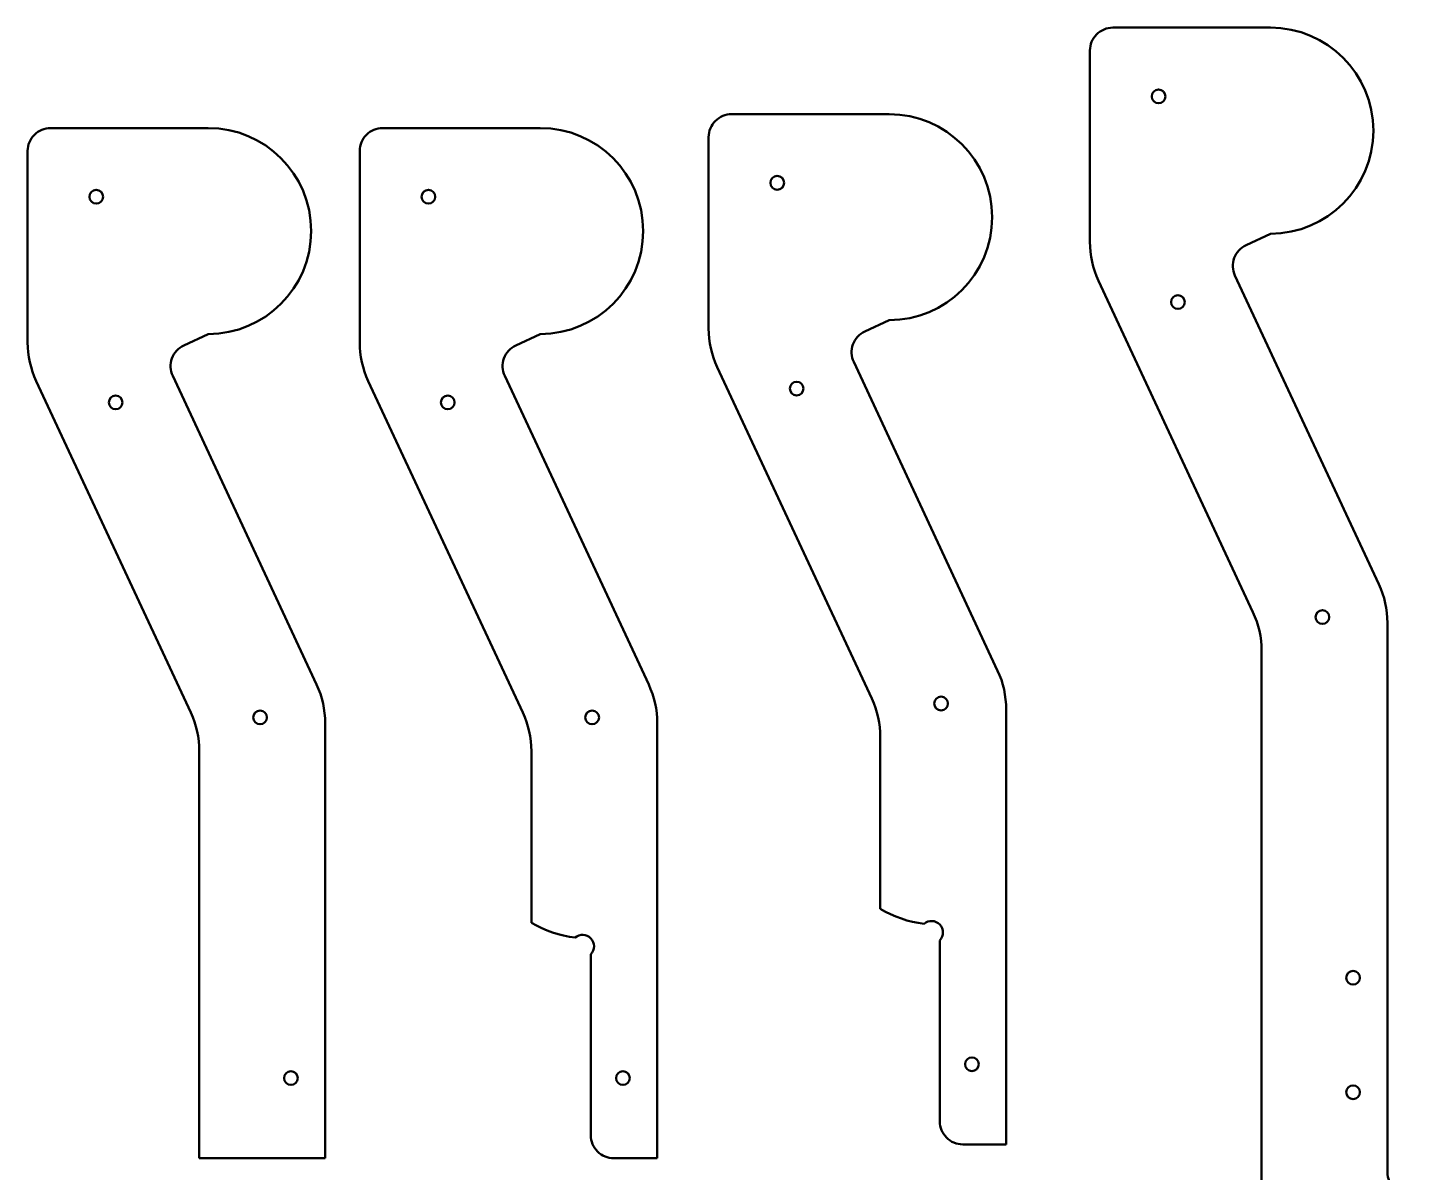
# Model space of a CAD drawing. Header units: millimetres. Extents: x -4457 to 5436, y 521 to 6420.
# Drawn here: x 1606 to 2210, y 1606 to 2106 of the extents above; entities that cross this region are included whole.
import ezdxf

# ---------------------------------------------------------------- set-up
doc = ezdxf.new("R2010")
doc.units = ezdxf.units.MM
doc.header["$MEASUREMENT"] = 0
doc.layers.add('layer 1', color=7, linetype='Continuous')

msp = doc.modelspace()

# ---------------------------------------------------------------- linework, layer by layer
at = {"layer": 'layer 1', "lineweight": 50}
for points, knots in [([(2079.8276, 2106.332), (2077.1754, 2106.332), (2074.6319, 2105.2784), (2072.7565, 2103.403), (2072.7565, 2103.403), (2070.8812, 2101.5277), (2069.8276, 2098.9841), (2069.8276, 2096.332)], [0, 0, 0, 0, 0.33333333, 0.33333333, 0.33333333, 0.33333333, 1, 1, 1, 1]), ([(2148.6838, 2016.332), (2173.5366, 2016.332), (2193.6837, 2036.4791), (2193.6838, 2061.3318), (2193.6838, 2061.3318), (2193.6839, 2086.1846), (2173.5368, 2106.3318), (2148.684, 2106.332)], [0, 0, 0, 0, 0.33333333, 0.33333333, 0.33333333, 0.33333333, 1, 1, 1, 1]), ([(2102.8276, 2076.332), (2102.8276, 2077.9888), (2101.4844, 2079.332), (2099.8276, 2079.332), (2099.8276, 2079.332), (2098.1707, 2079.332), (2096.8276, 2077.9888), (2096.8276, 2076.332), (2096.8276, 2076.332), (2096.8276, 2074.6751), (2098.1707, 2073.332), (2099.8276, 2073.332), (2099.8276, 2073.332), (2101.4844, 2073.3319), (2102.8276, 2074.6751), (2102.8276, 2076.3319)], [0, 0, 0, 0, 0.2, 0.2, 0.2, 0.2, 0.4, 0.4, 0.4, 0.4, 0.6, 0.6, 0.6, 0.6, 1, 1, 1, 1]), ([(1913.2632, 2068.5509), (1910.611, 2068.5509), (1908.0674, 2067.4974), (1906.1921, 2065.622), (1906.1921, 2065.622), (1904.3167, 2063.7466), (1903.2632, 2061.2031), (1903.2632, 2058.5509)], [0, 0, 0, 0, 0.33333333, 0.33333333, 0.33333333, 0.33333333, 1, 1, 1, 1]), ([(1982.1194, 1978.5509), (2006.9721, 1978.5509), (2027.1193, 1998.698), (2027.1194, 2023.5508), (2027.1194, 2023.5508), (2027.1194, 2048.4036), (2006.9724, 2068.5508), (1982.1196, 2068.5509)], [0, 0, 0, 0, 0.33333333, 0.33333333, 0.33333333, 0.33333333, 1, 1, 1, 1]), ([(1615.7408, 2062.4973), (1613.0886, 2062.4973), (1610.5451, 2061.4437), (1608.6697, 2059.5684), (1608.6697, 2059.5684), (1606.7943, 2057.693), (1605.7408, 2055.1495), (1605.7408, 2052.4973)], [0, 0, 0, 0, 0.33333333, 0.33333333, 0.33333333, 0.33333333, 1, 1, 1, 1]), ([(1684.597, 1972.4973), (1709.4498, 1972.4973), (1729.5969, 1992.6444), (1729.597, 2017.4972), (1729.597, 2017.4972), (1729.5971, 2042.3499), (1709.45, 2062.4972), (1684.5972, 2062.4973)], [0, 0, 0, 0, 0.33333333, 0.33333333, 0.33333333, 0.33333333, 1, 1, 1, 1]), ([(1760.8066, 2062.4973), (1758.1545, 2062.4973), (1755.6109, 2061.4437), (1753.7356, 2059.5684), (1753.7356, 2059.5684), (1751.8602, 2057.693), (1750.8066, 2055.1495), (1750.8066, 2052.4973)], [0, 0, 0, 0, 0.33333333, 0.33333333, 0.33333333, 0.33333333, 1, 1, 1, 1]), ([(1829.6629, 1972.4973), (1854.5156, 1972.4973), (1874.6628, 1992.6444), (1874.6629, 2017.4972), (1874.6629, 2017.4972), (1874.6629, 2042.3499), (1854.5159, 2062.4972), (1829.6631, 2062.4973)], [0, 0, 0, 0, 0.33333333, 0.33333333, 0.33333333, 0.33333333, 1, 1, 1, 1]), ([(1936.2632, 2038.5509), (1936.2632, 2040.2078), (1934.92, 2041.5509), (1933.2632, 2041.5509), (1933.2632, 2041.5509), (1931.6063, 2041.5509), (1930.2632, 2040.2078), (1930.2632, 2038.5509), (1930.2632, 2038.5509), (1930.2631, 2036.8941), (1931.6063, 2035.5509), (1933.2631, 2035.5509), (1933.2631, 2035.5509), (1934.92, 2035.5509), (1936.2631, 2036.8941), (1936.2632, 2038.5509)], [0, 0, 0, 0, 0.2, 0.2, 0.2, 0.2, 0.4, 0.4, 0.4, 0.4, 0.6, 0.6, 0.6, 0.6, 1, 1, 1, 1]), ([(1638.7408, 2032.4973), (1638.7408, 2034.1541), (1637.3976, 2035.4973), (1635.7408, 2035.4973), (1635.7408, 2035.4973), (1634.0839, 2035.4973), (1632.7408, 2034.1542), (1632.7408, 2032.4973), (1632.7408, 2032.4973), (1632.7408, 2030.8405), (1634.0839, 2029.4973), (1635.7408, 2029.4973), (1635.7408, 2029.4973), (1637.3976, 2029.4973), (1638.7408, 2030.8404), (1638.7408, 2032.4973)], [0, 0, 0, 0, 0.2, 0.2, 0.2, 0.2, 0.4, 0.4, 0.4, 0.4, 0.6, 0.6, 0.6, 0.6, 1, 1, 1, 1]), ([(1783.8066, 2032.4973), (1783.8066, 2034.1541), (1782.4635, 2035.4973), (1780.8067, 2035.4973), (1780.8067, 2035.4973), (1779.1498, 2035.4973), (1777.8067, 2034.1542), (1777.8066, 2032.4973), (1777.8066, 2032.4973), (1777.8066, 2030.8405), (1779.1498, 2029.4973), (1780.8066, 2029.4973), (1780.8066, 2029.4973), (1782.4635, 2029.4973), (1783.8066, 2030.8404), (1783.8066, 2032.4973)], [0, 0, 0, 0, 0.2, 0.2, 0.2, 0.2, 0.4, 0.4, 0.4, 0.4, 0.6, 0.6, 0.6, 0.6, 1, 1, 1, 1]), ([(2138.0388, 2011.3681), (2135.6352, 2010.2473), (2133.7752, 2008.2175), (2132.8681, 2005.7253), (2132.8681, 2005.7253), (2131.961, 2003.233), (2132.0811, 2000.4825), (2133.202, 1998.0789)], [0, 0, 0, 0, 0.33333333, 0.33333333, 0.33333333, 0.33333333, 1, 1, 1, 1]), ([(2111.2785, 1986.4569), (2111.2785, 1988.1137), (2109.9353, 1989.4569), (2108.2785, 1989.4569), (2108.2785, 1989.4569), (2106.6216, 1989.4569), (2105.2785, 1988.1137), (2105.2785, 1986.4569), (2105.2785, 1986.4569), (2105.2785, 1984.8), (2106.6216, 1983.4569), (2108.2785, 1983.4569), (2108.2785, 1983.4569), (2109.9353, 1983.4569), (2111.2785, 1984.8), (2111.2785, 1986.4569)], [0, 0, 0, 0, 0.2, 0.2, 0.2, 0.2, 0.4, 0.4, 0.4, 0.4, 0.6, 0.6, 0.6, 0.6, 1, 1, 1, 1]), ([(1971.4744, 1973.5871), (1969.0707, 1972.4663), (1967.2108, 1970.4365), (1966.3037, 1967.9442), (1966.3037, 1967.9442), (1965.3966, 1965.452), (1965.5167, 1962.7015), (1966.6375, 1960.2979)], [0, 0, 0, 0, 0.33333333, 0.33333333, 0.33333333, 0.33333333, 1, 1, 1, 1]), ([(1673.952, 1967.5335), (1671.5484, 1966.4126), (1669.6884, 1964.3828), (1668.7813, 1961.8906), (1668.7813, 1961.8906), (1667.8742, 1959.3984), (1667.9943, 1956.6479), (1669.1151, 1954.2442)], [0, 0, 0, 0, 0.33333333, 0.33333333, 0.33333333, 0.33333333, 1, 1, 1, 1]), ([(1819.0179, 1967.5335), (1816.6142, 1966.4126), (1814.7543, 1964.3828), (1813.8472, 1961.8906), (1813.8472, 1961.8906), (1812.9401, 1959.3984), (1813.0602, 1956.6479), (1814.181, 1954.2442)], [0, 0, 0, 0, 0.33333333, 0.33333333, 0.33333333, 0.33333333, 1, 1, 1, 1]), ([(1944.7141, 1948.6758), (1944.7141, 1950.3327), (1943.3709, 1951.6758), (1941.7141, 1951.6758), (1941.7141, 1951.6758), (1940.0572, 1951.6759), (1938.7141, 1950.3327), (1938.7141, 1948.6759), (1938.7141, 1948.6759), (1938.714, 1947.019), (1940.0572, 1945.6759), (1941.714, 1945.6758), (1941.714, 1945.6758), (1943.3709, 1945.6758), (1944.714, 1947.019), (1944.7141, 1948.6758)], [0, 0, 0, 0, 0.2, 0.2, 0.2, 0.2, 0.4, 0.4, 0.4, 0.4, 0.6, 0.6, 0.6, 0.6, 1, 1, 1, 1]), ([(1647.1917, 1942.6222), (1647.1917, 1944.2791), (1645.8485, 1945.6222), (1644.1917, 1945.6222), (1644.1917, 1945.6222), (1642.5348, 1945.6222), (1641.1917, 1944.2791), (1641.1917, 1942.6222), (1641.1917, 1942.6222), (1641.1917, 1940.9654), (1642.5348, 1939.6222), (1644.1917, 1939.6222), (1644.1917, 1939.6222), (1645.8485, 1939.6222), (1647.1917, 1940.9653), (1647.1917, 1942.6222)], [0, 0, 0, 0, 0.2, 0.2, 0.2, 0.2, 0.4, 0.4, 0.4, 0.4, 0.6, 0.6, 0.6, 0.6, 1, 1, 1, 1]), ([(1792.2575, 1942.6222), (1792.2575, 1944.2791), (1790.9144, 1945.6222), (1789.2576, 1945.6222), (1789.2576, 1945.6222), (1787.6007, 1945.6222), (1786.2576, 1944.2791), (1786.2575, 1942.6222), (1786.2575, 1942.6222), (1786.2575, 1940.9654), (1787.6007, 1939.6222), (1789.2575, 1939.6222), (1789.2575, 1939.6222), (1790.9144, 1939.6222), (1792.2575, 1940.9653), (1792.2575, 1942.6222)], [0, 0, 0, 0, 0.2, 0.2, 0.2, 0.2, 0.4, 0.4, 0.4, 0.4, 0.6, 0.6, 0.6, 0.6, 1, 1, 1, 1]), ([(2174.3794, 1848.8929), (2174.3794, 1850.5498), (2173.0363, 1851.8929), (2171.3794, 1851.8929), (2171.3794, 1851.8929), (2169.7226, 1851.8929), (2168.3794, 1850.5498), (2168.3794, 1848.8929), (2168.3794, 1848.8929), (2168.3794, 1847.2361), (2169.7226, 1845.8929), (2171.3794, 1845.8929), (2171.3794, 1845.8929), (2173.0363, 1845.8929), (2174.3794, 1847.2361), (2174.3794, 1848.8929)], [0, 0, 0, 0, 0.2, 0.2, 0.2, 0.2, 0.4, 0.4, 0.4, 0.4, 0.6, 0.6, 0.6, 0.6, 1, 1, 1, 1]), ([(2007.815, 1811.1119), (2007.815, 1812.7688), (2006.4718, 1814.1119), (2004.815, 1814.1119), (2004.815, 1814.1119), (2003.1581, 1814.1119), (2001.815, 1812.7688), (2001.815, 1811.1119), (2001.815, 1811.1119), (2001.815, 1809.4551), (2003.1581, 1808.1119), (2004.815, 1808.1119), (2004.815, 1808.1119), (2006.4718, 1808.1119), (2007.815, 1809.455), (2007.815, 1811.1119)], [0, 0, 0, 0, 0.2, 0.2, 0.2, 0.2, 0.4, 0.4, 0.4, 0.4, 0.6, 0.6, 0.6, 0.6, 1, 1, 1, 1]), ([(1710.2926, 1805.0583), (1710.2926, 1806.7151), (1708.9495, 1808.0583), (1707.2926, 1808.0583), (1707.2926, 1808.0583), (1705.6358, 1808.0583), (1704.2926, 1806.7151), (1704.2926, 1805.0583), (1704.2926, 1805.0583), (1704.2926, 1803.4014), (1705.6357, 1802.0583), (1707.2926, 1802.0583), (1707.2926, 1802.0583), (1708.9494, 1802.0583), (1710.2926, 1803.4014), (1710.2926, 1805.0583)], [0, 0, 0, 0, 0.2, 0.2, 0.2, 0.2, 0.4, 0.4, 0.4, 0.4, 0.6, 0.6, 0.6, 0.6, 1, 1, 1, 1]), ([(1855.3585, 1805.0583), (1855.3585, 1806.7151), (1854.0153, 1808.0583), (1852.3585, 1808.0583), (1852.3585, 1808.0583), (1850.7016, 1808.0583), (1849.3585, 1806.7151), (1849.3585, 1805.0583), (1849.3585, 1805.0583), (1849.3585, 1803.4014), (1850.7016, 1802.0583), (1852.3585, 1802.0583), (1852.3585, 1802.0583), (1854.0153, 1802.0583), (1855.3585, 1803.4014), (1855.3585, 1805.0583)], [0, 0, 0, 0, 0.2, 0.2, 0.2, 0.2, 0.4, 0.4, 0.4, 0.4, 0.6, 0.6, 0.6, 0.6, 1, 1, 1, 1]), ([(2004.2632, 1707.669), (2006.0995, 1709.5994), (2006.0995, 1712.6307), (2004.2632, 1714.5611), (2004.2632, 1714.5611), (2002.4269, 1716.4916), (1999.3994, 1716.643), (1997.3796, 1714.9055)], [0, 0, 0, 0, 0.33333333, 0.33333333, 0.33333333, 0.33333333, 1, 1, 1, 1]), ([(1851.8066, 1701.6153), (1853.643, 1703.5458), (1853.643, 1706.577), (1851.8067, 1708.5075), (1851.8067, 1708.5075), (1849.9704, 1710.4379), (1846.9429, 1710.5894), (1844.9231, 1708.8518)], [0, 0, 0, 0, 0.33333333, 0.33333333, 0.33333333, 0.33333333, 1, 1, 1, 1]), ([(2187.8276, 1691.332), (2187.8276, 1692.9888), (2186.4844, 1694.332), (2184.8276, 1694.332), (2184.8276, 1694.332), (2183.1707, 1694.332), (2181.8276, 1692.9888), (2181.8276, 1691.332), (2181.8276, 1691.332), (2181.8276, 1689.6751), (2183.1707, 1688.332), (2184.8276, 1688.332), (2184.8276, 1688.332), (2186.4844, 1688.3319), (2187.8276, 1689.6751), (2187.8276, 1691.3319)], [0, 0, 0, 0, 0.2, 0.2, 0.2, 0.2, 0.4, 0.4, 0.4, 0.4, 0.6, 0.6, 0.6, 0.6, 1, 1, 1, 1]), ([(2021.2632, 1653.5509), (2021.2632, 1655.2078), (2019.92, 1656.5509), (2018.2632, 1656.5509), (2018.2632, 1656.5509), (2016.6063, 1656.5509), (2015.2632, 1655.2078), (2015.2632, 1653.5509), (2015.2632, 1653.5509), (2015.2631, 1651.8941), (2016.6063, 1650.5509), (2018.2631, 1650.5509), (2018.2631, 1650.5509), (2019.92, 1650.5509), (2021.2631, 1651.8941), (2021.2632, 1653.5509)], [0, 0, 0, 0, 0.2, 0.2, 0.2, 0.2, 0.4, 0.4, 0.4, 0.4, 0.6, 0.6, 0.6, 0.6, 1, 1, 1, 1]), ([(1723.7408, 1647.4973), (1723.7408, 1649.1541), (1722.3976, 1650.4973), (1720.7408, 1650.4973), (1720.7408, 1650.4973), (1719.0839, 1650.4973), (1717.7408, 1649.1542), (1717.7408, 1647.4973), (1717.7408, 1647.4973), (1717.7408, 1645.8405), (1719.0839, 1644.4973), (1720.7408, 1644.4973), (1720.7408, 1644.4973), (1722.3976, 1644.4973), (1723.7408, 1645.8404), (1723.7408, 1647.4973)], [0, 0, 0, 0, 0.2, 0.2, 0.2, 0.2, 0.4, 0.4, 0.4, 0.4, 0.6, 0.6, 0.6, 0.6, 1, 1, 1, 1]), ([(1868.8066, 1647.4973), (1868.8066, 1649.1541), (1867.4635, 1650.4973), (1865.8067, 1650.4973), (1865.8067, 1650.4973), (1864.1498, 1650.4973), (1862.8067, 1649.1542), (1862.8066, 1647.4973), (1862.8066, 1647.4973), (1862.8066, 1645.8405), (1864.1498, 1644.4973), (1865.8066, 1644.4973), (1865.8066, 1644.4973), (1867.4635, 1644.4973), (1868.8066, 1645.8404), (1868.8066, 1647.4973)], [0, 0, 0, 0, 0.2, 0.2, 0.2, 0.2, 0.4, 0.4, 0.4, 0.4, 0.6, 0.6, 0.6, 0.6, 1, 1, 1, 1]), ([(2187.8276, 1641.332), (2187.8276, 1642.9888), (2186.4844, 1644.332), (2184.8276, 1644.332), (2184.8276, 1644.332), (2183.1707, 1644.332), (2181.8276, 1642.9888), (2181.8276, 1641.332), (2181.8276, 1641.332), (2181.8276, 1639.6751), (2183.1707, 1638.332), (2184.8276, 1638.332), (2184.8276, 1638.332), (2186.4844, 1638.3319), (2187.8276, 1639.6751), (2187.8276, 1641.3319)], [0, 0, 0, 0, 0.2, 0.2, 0.2, 0.2, 0.4, 0.4, 0.4, 0.4, 0.6, 0.6, 0.6, 0.6, 1, 1, 1, 1]), ([(2004.2632, 1628.5509), (2004.2632, 1625.8988), (2005.3167, 1623.3552), (2007.1921, 1621.4799), (2007.1921, 1621.4799), (2009.0674, 1619.6045), (2011.611, 1618.5509), (2014.2632, 1618.5509)], [0, 0, 0, 0, 0.33333333, 0.33333333, 0.33333333, 0.33333333, 1, 1, 1, 1]), ([(1851.8066, 1622.4973), (1851.8066, 1619.8451), (1852.8602, 1617.3016), (1854.7356, 1615.4262), (1854.7356, 1615.4262), (1856.6109, 1613.5509), (1859.1545, 1612.4973), (1861.8066, 1612.4973)], [0, 0, 0, 0, 0.33333333, 0.33333333, 0.33333333, 0.33333333, 1, 1, 1, 1]), ([(2199.8276, 1606.332), (2199.8276, 1603.6798), (2200.8812, 1601.1363), (2202.7565, 1599.2609), (2202.7565, 1599.2609), (2204.6319, 1597.3855), (2207.1754, 1596.332), (2209.8276, 1596.332)], [0, 0, 0, 0, 0.33333333, 0.33333333, 0.33333333, 0.33333333, 1, 1, 1, 1])]:
    msp.add_open_spline(points, degree=3, knots=knots, dxfattribs=at)
for points in [[(2148.6838, 2106.332), (2148.6838, 2106.332), (2079.8276, 2106.332), (2079.8276, 2106.332)], [(2069.8276, 2096.332), (2069.8276, 2096.332), (2069.8276, 2012.7123), (2069.8276, 2012.7123)], [(1982.1194, 2068.5509), (1982.1194, 2068.5509), (1913.2632, 2068.5509), (1913.2632, 2068.5509)], [(1684.597, 2062.4973), (1684.597, 2062.4973), (1615.7408, 2062.4973), (1615.7408, 2062.4973)], [(1829.6629, 2062.4973), (1829.6629, 2062.4973), (1760.8066, 2062.4973), (1760.8066, 2062.4973)], [(1903.2632, 2058.5509), (1903.2632, 2058.5509), (1903.2632, 1974.9313), (1903.2632, 1974.9313)], [(1605.7408, 2052.4973), (1605.7408, 2052.4973), (1605.7408, 1968.8777), (1605.7408, 1968.8777)], [(1750.8066, 2052.4973), (1750.8066, 2052.4973), (1750.8066, 1968.8777), (1750.8066, 1968.8777)], [(2069.8276, 2012.7123), (2069.8276, 2006.8714), (2071.1068, 2001.1013), (2073.5753, 1995.8076)], [(2138.0388, 2011.3681), (2138.0388, 2011.3681), (2148.6838, 2016.332), (2148.6838, 2016.332)], [(2073.5753, 1995.8076), (2073.5753, 1995.8076), (2141.0799, 1851.0435), (2141.0799, 1851.0435)], [(2196.0799, 1863.2367), (2196.0799, 1863.2367), (2133.202, 1998.0789), (2133.202, 1998.0789)], [(1971.4744, 1973.5871), (1971.4744, 1973.5871), (1982.1194, 1978.5509), (1982.1194, 1978.5509)], [(1673.952, 1967.5335), (1673.952, 1967.5335), (1684.597, 1972.4973), (1684.597, 1972.4973)], [(1819.0179, 1967.5335), (1819.0179, 1967.5335), (1829.6629, 1972.4973), (1829.6629, 1972.4973)], [(1903.2632, 1974.9313), (1903.2632, 1969.0904), (1904.5423, 1963.3203), (1907.0108, 1958.0266)], [(1605.7408, 1968.8777), (1605.7408, 1963.0367), (1607.02, 1957.2667), (1609.4885, 1951.973)], [(1750.8066, 1968.8777), (1750.8066, 1963.0367), (1752.0858, 1957.2667), (1754.5543, 1951.973)], [(1907.0108, 1958.0266), (1907.0108, 1958.0266), (1974.5155, 1813.2625), (1974.5155, 1813.2625)], [(2029.5155, 1825.4557), (2029.5155, 1825.4557), (1966.6375, 1960.2979), (1966.6375, 1960.2979)], [(1609.4885, 1951.973), (1609.4885, 1951.973), (1676.9931, 1807.2088), (1676.9931, 1807.2088)], [(1731.9931, 1819.402), (1731.9931, 1819.402), (1669.1151, 1954.2442), (1669.1151, 1954.2442)], [(1754.5543, 1951.973), (1754.5543, 1951.973), (1822.059, 1807.2088), (1822.059, 1807.2088)], [(1877.059, 1819.402), (1877.059, 1819.402), (1814.181, 1954.2442), (1814.181, 1954.2442)], [(2199.8276, 1846.332), (2199.8276, 1852.1729), (2198.5484, 1857.943), (2196.0799, 1863.2367)], [(2144.8276, 1834.1387), (2144.8276, 1839.9797), (2143.5484, 1845.7498), (2141.0799, 1851.0435)], [(2199.8276, 1606.332), (2199.8276, 1606.332), (2199.8276, 1846.332), (2199.8276, 1846.332)], [(2144.8276, 1834.1387), (2144.8276, 1834.1387), (2144.8276, 1506.332), (2144.8276, 1506.332)], [(2033.2632, 1808.5509), (2033.2632, 1814.3919), (2031.984, 1820.162), (2029.5155, 1825.4557)], [(1735.7408, 1802.4973), (1735.7408, 1808.3382), (1734.4616, 1814.1083), (1731.9931, 1819.402)], [(1880.8066, 1802.4973), (1880.8066, 1808.3382), (1879.5274, 1814.1083), (1877.059, 1819.402)], [(1978.2632, 1796.3577), (1978.2632, 1802.1987), (1976.984, 1807.9688), (1974.5155, 1813.2625)], [(1680.7408, 1790.3041), (1680.7408, 1796.145), (1679.4616, 1801.9151), (1676.9931, 1807.2088)], [(1825.8066, 1790.3041), (1825.8066, 1796.145), (1824.5274, 1801.9151), (1822.059, 1807.2088)], [(2033.2632, 1618.5509), (2033.2632, 1618.5509), (2033.2632, 1808.5509), (2033.2632, 1808.5509)], [(1735.7408, 1612.4973), (1735.7408, 1612.4973), (1735.7408, 1802.4973), (1735.7408, 1802.4973)], [(1880.8066, 1612.4973), (1880.8066, 1612.4973), (1880.8066, 1802.4973), (1880.8066, 1802.4973)], [(1978.2632, 1796.3577), (1978.2632, 1796.3577), (1978.2632, 1721.4083), (1978.2632, 1721.4083)], [(1680.7408, 1790.3041), (1680.7408, 1790.3041), (1680.7408, 1612.4973), (1680.7408, 1612.4973)], [(1825.8066, 1790.3041), (1825.8066, 1790.3041), (1825.8066, 1715.3547), (1825.8066, 1715.3547)], [(1978.2632, 1721.4083), (1984.1147, 1717.937), (1990.6251, 1715.7224), (1997.3796, 1714.9054)], [(1825.8066, 1715.3547), (1831.6582, 1711.8834), (1838.1686, 1709.6688), (1844.9231, 1708.8518)], [(2004.2632, 1707.669), (2004.2632, 1707.669), (2004.2632, 1628.5509), (2004.2632, 1628.5509)], [(1851.8066, 1701.6153), (1851.8066, 1701.6153), (1851.8066, 1622.4973), (1851.8066, 1622.4973)], [(2014.2632, 1618.5509), (2014.2632, 1618.5509), (2033.2632, 1618.5509), (2033.2632, 1618.5509)], [(1680.7408, 1612.4973), (1680.7408, 1612.4973), (1735.7408, 1612.4973), (1735.7408, 1612.4973)], [(1861.8066, 1612.4973), (1861.8066, 1612.4973), (1880.8066, 1612.4973), (1880.8066, 1612.4973)]]:
    msp.add_open_spline(points, degree=3, dxfattribs=at)

doc.saveas('drawing.dxf')
